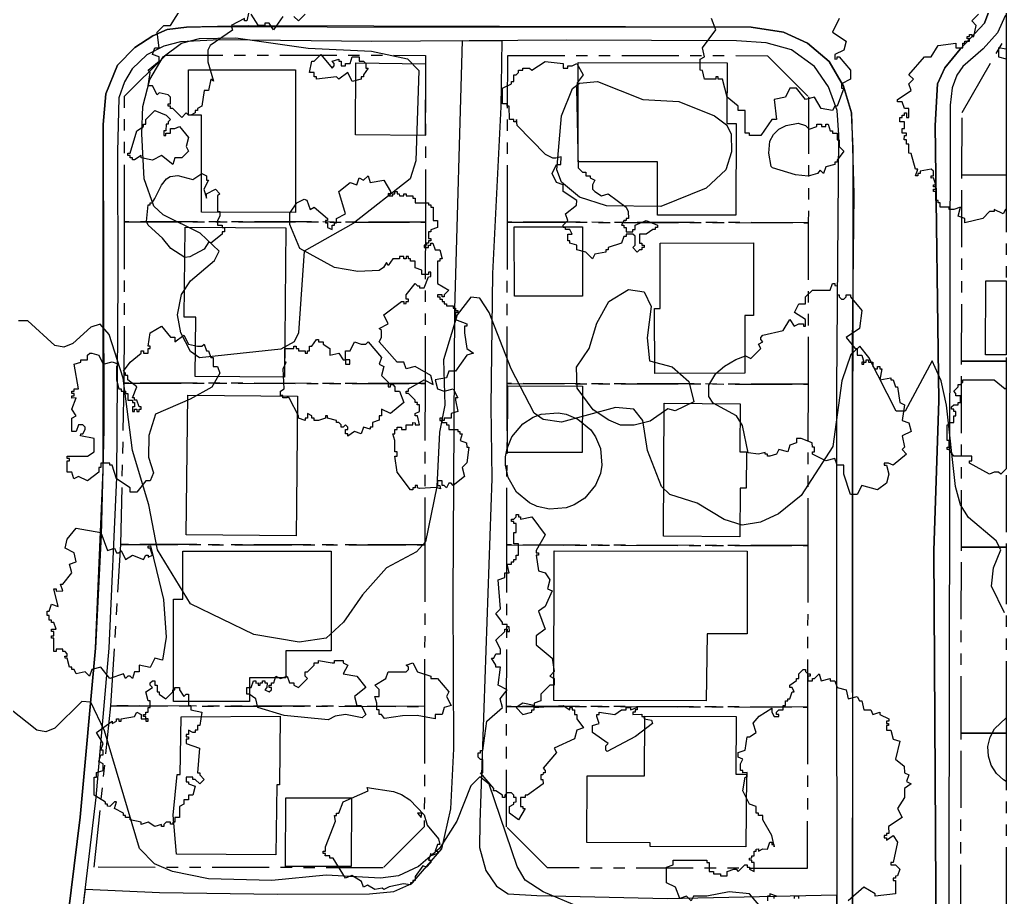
# Model space of a CAD drawing. Header units: metres. Extents: x -550 to 550, y -500 to 950.
# Drawn here: x 440.1 to 550, y 691.1 to 788.9 of the extents above; entities that cross this region are included whole.
import ezdxf

# ---------------------------------------------------------------- set-up
doc = ezdxf.new("R2010")
doc.units = ezdxf.units.M
doc.header["$LTSCALE"] = 2
doc.linetypes.add('PHANTOM', pattern=[6.35, 3.175, -0.635, 0.635, -0.635, 0.635, -0.635])
for name, color, linetype in [('SITE-BLDG-EXIST', 7, 'CONTINUOUS'), ('SITE-PROPERTY', 7, 'PHANTOM'), ('SITE-ROAD-CURB', 7, 'CONTINUOUS'), ('SITE-ROAD-GRAVEL', 32, 'CONTINUOUS'), ('SITE-ROAD-PAVED', 7, 'CONTINUOUS'), ('SITE-TREE-CANOPY', 94, 'CONTINUOUS'), ('TOPO-CONTOUR-MINOR', 9, 'CONTINUOUS')]:
    doc.layers.add(name, color=color, linetype=linetype)

msp = doc.modelspace()

# ---------------------------------------------------------------- linework, layer by layer
at = {"layer": 'SITE-BLDG-EXIST'}
for points in [[(477.56, 784.07), (485.32, 783.99), (485.25, 776), (477.49, 776.06)], [(518.9, 784.1), (518.88, 777.33), (519.9, 777.33), (519.88, 767.11), (511.15, 767.13), (511.15, 773.05), (502.31, 773.07), (502.33, 784.13)], [(460.36, 778.25), (458.91, 778.25), (458.92, 783.3), (470.82, 783.3), (470.81, 767.43), (460.35, 767.44)], [(459.65, 749.16), (459.71, 755.77), (458.44, 755.77), (458.54, 765.79), (469.75, 765.69), (469.6, 749.07)], [(502.78, 765.83), (502.79, 758.11), (495.21, 758.11), (495.2, 765.83)], [(521.84, 764.04), (521.85, 755.93), (520.88, 755.93), (520.89, 749.51), (510.84, 749.49), (510.82, 756.74), (511.45, 756.74), (511.43, 764.01)], [(547.7, 751.56), (547.73, 759.8), (550, 759.79), (550, 751.55)], [(494.44, 740.7), (494.47, 748.11), (502.79, 748.08), (502.76, 740.67)], [(470.93, 734.81), (470.9, 731.4), (458.66, 731.51), (458.82, 747.05), (471.05, 746.94)], [(511.81, 731.36), (511.91, 746.17), (520.37, 746.12), (520.33, 740.75), (521.05, 740.75), (521.02, 736.71), (520.36, 736.71), (520.33, 731.3)], [(499.6, 713.06), (499.63, 729.74), (521.15, 729.69), (521.13, 720.47), (516.69, 720.47), (516.58, 713.02)], [(474.79, 729.69), (474.78, 718.58), (469.75, 718.58), (469.75, 715.57), (465.69, 715.57), (465.69, 712.93), (457.22, 712.94), (457.23, 724.34), (458.28, 724.35), (458.28, 729.7)], [(468.74, 703.68), (468.65, 695.86), (457.57, 695.95), (457.19, 700.3), (457.65, 704.8), (457.96, 704.8), (458.08, 711.24), (469.13, 711.3), (469.04, 703.68)], [(510.34, 697.2), (503.27, 697.23), (503.31, 704.68), (509.7, 704.65), (509.73, 711.33), (519.91, 711.27), (519.87, 704.87), (521.05, 704.87), (521, 696.75), (510.34, 696.81)], [(469.72, 694.58), (469.74, 702.22), (477.05, 702.2), (477.03, 694.57)]]:
    msp.add_lwpolyline(points, close=True, dxfattribs=at)
at = {"layer": 'SITE-PROPERTY'}
for points in [[(545.06, 771.6), (545.07, 778.55), (550, 787.06), (550, 771.59)], [(451.78, 766.39), (451.79, 780.37), (456.38, 784.94), (485.32, 784.92), (485.29, 766.34)], [(494.43, 766.34), (494.46, 784.92), (523.41, 784.88), (527.97, 780.3), (527.95, 766.27)], [(545.03, 750.87), (545.06, 771.6), (550, 771.59), (550, 750.86)], [(485.26, 748.36), (451.75, 748.41), (451.78, 766.39), (485.29, 766.34)], [(527.92, 748.29), (494.4, 748.36), (494.43, 766.34), (527.95, 766.27)], [(545, 730.15), (545.03, 750.87), (550, 750.86), (550, 730.14)], [(485.23, 730.38), (451.37, 730.43), (451.75, 748.41), (485.26, 748.36)], [(527.89, 730.31), (494.37, 730.38), (494.4, 748.36), (527.92, 748.29)], [(485.2, 712.4), (450.25, 712.46), (451.37, 730.43), (485.23, 730.38)], [(527.86, 712.33), (494.34, 712.4), (494.37, 730.38), (527.89, 730.31)], [(544.97, 709.41), (545, 730.15), (550, 730.14), (550, 709.41)], [(485.17, 698.99), (480.6, 694.42), (448.4, 694.48), (450.25, 712.46), (485.2, 712.4)], [(527.83, 694.35), (498.88, 694.41), (494.32, 698.99), (494.34, 712.4), (527.86, 712.33)], [(544.94, 688.39), (544.97, 709.41), (550, 709.41), (550, 688.38)]]:
    msp.add_lwpolyline(points, close=True, dxfattribs=at)
at = {"layer": 'SITE-ROAD-CURB'}
for points in [[(541.83, 607.98), (542.06, 643.33), (541.6, 643.9), (541.6, 644.49), (541.99, 645.13), (542.19, 685.7), (541.92, 729.75), (542.49, 746.43), (542.09, 777.11), (542.35, 781.74), (543.15, 783.52), (544.88, 785.62), (547.56, 788.49), (548.51, 791)], [(549.93, 789.41), (549.04, 787.44), (547.41, 785.63), (545.17, 783.69), (544.5, 782.73), (543.96, 781.31), (543.74, 779.38), (543.34, 544.3)], [(445.5, 689.23), (446.83, 700.06), (448.54, 718.9), (449.41, 738.75), (449.41, 777.2), (449.71, 780.64), (451, 783.82), (452.92, 785.79), (454.92, 787.09), (456.54, 787.8), (458.69, 788.07), (461.79, 788.14), (474.36, 788.11), (521.58, 788.05), (525.17, 787.49), (527.84, 786.27), (530.26, 784.22), (531.88, 781.48), (532.75, 778.53), (533.01, 769.51), (532.85, 752.62), (532.87, 675.2)], [(531.16, 661.35), (531.11, 747.87), (531.33, 776.07), (531.17, 778.78), (530.21, 781.42), (528.64, 783.68), (526.06, 785.55), (523.26, 786.32), (519.96, 786.53), (501.03, 786.61), (479.33, 786.48), (462.38, 786.64), (458, 786.42), (456.15, 785.94), (454.25, 784.97), (452.64, 783.43), (451.77, 781.97), (451.16, 780.2), (450.99, 774.17), (451.05, 760.05), (450.89, 737.91), (450.04, 718.87), (448.6, 702.27), (446.73, 686.61)]]:
    msp.add_lwpolyline(points, dxfattribs=at)
at = {"layer": 'SITE-ROAD-GRAVEL'}
msp.add_lwpolyline([(446.59, 685.58), (447.42, 692.05), (455.67, 691.69), (468.81, 691.49), (479.05, 691.54), (481.77, 691.8), (483.8, 692.66), (487.14, 696.53), (488.14, 701), (488.45, 707.67), (488.38, 724.61), (488.59, 756.66), (489.42, 786.56), (493.8, 786.55), (493.71, 779.18), (492.77, 760.61), (492.57, 745.8), (492.68, 737.78), (491.37, 699.46), (491.33, 696.7), (492.01, 694.11), (493.2, 692.37), (494.5, 691.53), (497.72, 691.33), (512.22, 691), (531.07, 691.41), (531.14, 686.29)], dxfattribs=at)
at = {"layer": 'SITE-ROAD-PAVED'}
for points in [[(548.51, 791), (547.56, 788.49), (544.88, 785.62), (543.15, 783.52), (542.35, 781.74), (542.09, 777.11), (542.49, 746.43), (541.92, 729.75), (542.19, 685.7), (541.99, 645.13), (541.6, 644.49), (541.6, 643.9), (542.06, 643.33), (541.83, 607.98)], [(532.87, 675.2), (532.94, 774.56), (532.75, 778.53), (531.88, 781.48), (530.26, 784.22), (527.84, 786.27), (525.17, 787.49), (521.58, 788.05), (465.54, 788.19), (458.69, 788.07), (456.54, 787.8), (454.92, 787.09), (452.92, 785.79), (451, 783.82), (449.71, 780.64), (449.41, 777.2), (449.47, 743.25), (449.17, 731.49), (448.54, 718.9), (446.83, 700.06), (445.5, 689.23)]]:
    msp.add_lwpolyline(points, dxfattribs=at)
at = {"layer": 'SITE-TREE-CANOPY'}
for points in [[(550, 797.11), (550, 785.59), (549.15, 785.76), (549.15, 784.76), (550, 784.52), (550, 767.76), (549.9, 767.76), (549.64, 767.26), (548.65, 767.76), (548.65, 767.51), (548.15, 767.51), (547.4, 766.76), (545.4, 766.26), (545.4, 766.76), (544.65, 767.01), (544.9, 768.01), (544.15, 767.76), (543.65, 767.76), (543.65, 768.02), (542.65, 768.01), (542.65, 768.51), (542.4, 768.51), (542.4, 768.76), (542.15, 768.76), (542.15, 769.76), (541.9, 769.76), (541.9, 770.01), (542.15, 770.01), (542.15, 770.26), (541.9, 770.26), (541.9, 770.51), (542.15, 770.51), (541.9, 771.27), (541.64, 771.25), (541.65, 771.51), (541.9, 771.51), (541.9, 772.01), (541.65, 772.26), (540.4, 772.01), (540.4, 771.76), (540.15, 771.76), (540.15, 771.51), (539.9, 771.51), (540.15, 772.26), (539.9, 772.26), (539.39, 774), (539.15, 774.01), (539.15, 775.01), (538.9, 775.01), (538.9, 775.51), (538.64, 775.51), (538.65, 776.01), (538.9, 776.01), (538.9, 776.26), (538.4, 776.26), (538.4, 776.76), (538.65, 776.76), (538.65, 777.51), (538.15, 777.51), (538.15, 778.01), (538.4, 778.01), (538.4, 778.26), (538.65, 778.26), (538.65, 778.51), (538.9, 778.51), (538.9, 778.01), (539.15, 778.01), (539.15, 779.01), (538.65, 779.01), (538.4, 779.76), (537.9, 779.76), (537.9, 780.01), (539.4, 781.01), (539.15, 781.76), (539.65, 782.26), (539.15, 782.76), (540.9, 784.76), (541.65, 784.76), (542.4, 786.01), (544.39, 786.26), (544.4, 785.76), (545.15, 785.76), (545.15, 786.26), (545.4, 786.26), (545.4, 786.51), (545.9, 786.51), (545.9, 786.76), (545.64, 786.76), (545.65, 787.01), (545.9, 787.01), (545.9, 787.26), (546.15, 787.26), (546.15, 787.01), (546.4, 787.01), (546.65, 788.26), (546.15, 788.76), (546.9, 789.51)], [(465.64, 789.76), (465.4, 788.76), (465.14, 788.76), (465.15, 789.01), (463.65, 788.26), (463.82, 787.73), (461.31, 786), (461.06, 785.51), (461.07, 784.21), (461.7, 782.05), (461.39, 782.26), (461.15, 781.01), (460.65, 781.01), (460.4, 779.26), (459.89, 779.01), (459.89, 778.76), (459.65, 778.76), (459.65, 778.51), (459.15, 778.26), (458.9, 778.26), (458.64, 778.51), (458.15, 778.01), (457.15, 779.01), (456.9, 779.01), (456.9, 779.26), (456.65, 779.26), (456.64, 779.51), (456.9, 779.51), (456.9, 780.26), (456.65, 780.51), (455.65, 780.76), (455.4, 780.51), (454.9, 781.51), (454.4, 781.51), (454.65, 783.01), (454.4, 783.26), (455.65, 784.26), (455.65, 784.76), (454.9, 785.01), (455.15, 785.77), (455.65, 785.76), (455.4, 787.51), (456.15, 788.26), (456.9, 788.26), (458.15, 790.26)], [(469.4, 789.26), (468.39, 787.76), (467.9, 788.51), (467.4, 788.51), (467.4, 788.26), (466.65, 788.27), (465.9, 789.51)], [(471.9, 789.5), (471.15, 788.76), (470.65, 789.26)], [(531.4, 789.01), (530.65, 787.51), (532.15, 786.51), (531.9, 785.5), (530.9, 785.01), (530.9, 784.5), (531.15, 784.52), (531.15, 784.76), (531.4, 784.76), (532.65, 783.26), (532.65, 782.26), (531.64, 781.76), (531.64, 781.26), (531.9, 781.26), (531.15, 779.27), (530.9, 779.27), (530.65, 778.77), (529.39, 779.01), (528.64, 780.26), (527.65, 780.01), (526.64, 781.26), (525.9, 781.26), (525.4, 780.26), (524.15, 780.01), (524.4, 777.76), (523.9, 777.76), (522.65, 776.01), (521.4, 776.01), (521.4, 776.26), (520.9, 776.26), (520.9, 778.76), (520.15, 778.76), (520.15, 779.26), (518.9, 780.26), (518.4, 782.26), (517.9, 782.26), (517.9, 782.51), (517.64, 782.51), (517.64, 782.26), (516.39, 782.26), (516.15, 783.25), (515.9, 783.26), (515.9, 784.51), (516.4, 784.76), (516.15, 785.76), (517.65, 787.76), (517.15, 789.02)], [(522.9, 689.76), (521.4, 691.51), (519.15, 691.76), (516.65, 691.26), (515.15, 691.26), (514.9, 690.76), (514.39, 691.26), (513.65, 691.01), (513.15, 692.26), (512.15, 692.76), (512.14, 694.51), (512.9, 694.76), (512.9, 695.26), (516.65, 695.27), (516.65, 695.01), (516.9, 695.01), (516.9, 694.01), (517.4, 694.01), (517.4, 693.76), (518.15, 693.76), (518.15, 693.51), (518.9, 693.51), (518.9, 694.01), (519.65, 694.26), (519.9, 694.26), (520.15, 694.02), (520.89, 694.76), (521.15, 694.76), (521.15, 694.51), (521.4, 694.51), (521.4, 694.26), (521.9, 694.01), (521.9, 695.01), (521.65, 695.01), (521.65, 695.26), (521.4, 695.26), (521.4, 695.5), (521.65, 695.52), (521.65, 695.76), (521.9, 695.76), (521.9, 696.26), (522.15, 696.26), (522.15, 696.5), (522.4, 696.52), (522.4, 696.26), (522.9, 696.52), (523.4, 696.51), (523.65, 697.26), (523.9, 697.26), (523.9, 697.01), (524.1, 697.01), (523.9, 698.02), (522.89, 699.76), (522.9, 700.26), (522.4, 700.26), (522.4, 700.51), (522.15, 700.51), (522.15, 701.25), (521.4, 701.51), (520.64, 703.01), (520.9, 704.52), (521.14, 704.52), (521.15, 705.02), (520.65, 705.01), (520.65, 705.26), (520.39, 705.26), (520.4, 706.01), (520.65, 706.51), (520.15, 706.76), (520.15, 707.26), (520.9, 707.51), (521.15, 709.01), (521.4, 709.01), (522.15, 709.51), (521.81, 710.54), (522.49, 711.33), (523.9, 712.22), (523.9, 711.76), (524.14, 711.26), (524.65, 711.26), (524.65, 711.51), (524.4, 711.51), (524.4, 711.76), (524.65, 712.01), (525.15, 712.01), (525.15, 712.51), (525.4, 712.51), (525.4, 713.01), (525.65, 713.01), (525.65, 713.26), (525.9, 713.26), (526.15, 714.01), (526.39, 714.01), (526.15, 714.51), (525.9, 714.51), (525.9, 714.77), (526.65, 715.27), (526.65, 715.51), (526.89, 715.51), (526.9, 716.01), (527.39, 716.51), (527.65, 716.51), (527.65, 716.27), (527.9, 716.01), (528.15, 716.01), (528.15, 715.76), (527.9, 715.76), (527.9, 715.26), (528.4, 715.26), (528.4, 715.51), (528.65, 715.51), (529.15, 716.01), (529.39, 715.26), (530.4, 715.51), (530.4, 715.26), (530.9, 715.26), (531.15, 714.51), (532.15, 714.26), (532.4, 713.26), (533.39, 713.51), (533.65, 713.01), (533.9, 713.01), (534.15, 712.01), (534.9, 712.01), (535.15, 711.51), (535.9, 711.76), (535.9, 711.51), (536.9, 711.01), (536.9, 710.76), (536.65, 710.76), (536.65, 710.51), (536.89, 710.51), (536.89, 710.26), (536.65, 710.26), (536.65, 709.76), (537.15, 709.76), (537.4, 708.76), (538.15, 708.51), (537.65, 706.51), (538.64, 705.76), (538.65, 705.01), (539.15, 704.76), (538.9, 704.02), (539.4, 703.76), (538.65, 703.26), (538.65, 702.26), (537.89, 701.01), (538.4, 700.01), (536.89, 699.01), (536.9, 698.26), (536.65, 698.26), (536.65, 698.01), (536.4, 698.01), (536.39, 697.76), (536.65, 697.76), (536.65, 697.51), (537.4, 698.01), (537.9, 697.26), (537.4, 695.01), (537.15, 695.01), (537.15, 694.76), (537.65, 694.76), (538.15, 694.26), (537.9, 693.52), (537.65, 693.5), (537.65, 693.26), (537.4, 693.26), (537.4, 693.02), (537.65, 693.02), (537.65, 691.51), (535.4, 691.26), (535.4, 691.51), (534.15, 692.26), (532.4, 690.76)], [(524.15, 691.01), (524.15, 691.26), (524.4, 691.26), (523.65, 691.51), (523.65, 691.26), (523.4, 691.26), (523.4, 690.76)], [(526.9, 691.02), (526.9, 691.26), (526.39, 691.26), (526.39, 691.02)]]:
    msp.add_lwpolyline(points, dxfattribs=at)
for points in [[(473.15, 782.51), (472.9, 782.51), (472.9, 783.01), (472.4, 783.01), (472.65, 784.26), (472.9, 784.26), (473.65, 785.01), (474.9, 783.51), (475.14, 783.76), (475.14, 784.01), (474.9, 784.26), (475.65, 784.51), (475.65, 784.26), (475.9, 784.26), (475.9, 783.76), (476.39, 783.76), (476.39, 784.02), (476.9, 784.01), (477.15, 784.76), (477.9, 784.76), (477.9, 784.26), (478.4, 784.26), (478.65, 784.01), (478.65, 783.51), (478.9, 783.51), (478.39, 782.76), (478.4, 782.51), (478.15, 782.51), (478.15, 782.26), (477.15, 782.01), (476.65, 783.01), (475.65, 782.26), (475.4, 782.51), (473.15, 782.26)], [(499.83, 773.45), (499.5, 773.45), (498.67, 773.87), (495.53, 777.1), (495.45, 777.76), (495.4, 777.51), (495.15, 777.51), (495.15, 777.76), (494.65, 777.76), (494.64, 779.27), (494.4, 779.27), (494.4, 779.51), (493.9, 779.51), (493.9, 781.26), (494.9, 781.76), (494.9, 782.01), (495.15, 782.01), (495.15, 782.76), (495.4, 782.76), (495.65, 783.01), (495.65, 783.26), (496.15, 783.26), (496.15, 783.51), (496.9, 783.51), (497.15, 783.26), (498.65, 784.25), (500.65, 784.01), (500.65, 783.51), (501.15, 783.51), (501.15, 783.76), (501.65, 783.76), (502.15, 784.01), (502.86, 782.76), (502.2, 781.84), (502.12, 781.28), (502.3, 772.4), (502.8, 771.9), (503.15, 771.9), (503.15, 771.51), (503.64, 771.51), (503.65, 771.26), (504.15, 771.01), (503.9, 770.51), (503.9, 770.01), (504.15, 769.77), (504.9, 769.26), (505.65, 769.51), (507.65, 768.01), (507.89, 767.51), (507.9, 766.76), (507.65, 766.76), (507.65, 766.51), (507.39, 766.51), (507.15, 766.01), (507.4, 766.01), (507.4, 765.76), (507.65, 765.76), (507.65, 765.26), (508.4, 765.25), (508.4, 765.51), (508.65, 765.51), (508.65, 766.01), (509.89, 766.51), (511.15, 766.01), (511.15, 765.76), (510.9, 765.76), (510.9, 765.51), (510.64, 765.51), (509.9, 765.01), (509.15, 765.01), (509.15, 764.01), (509.4, 764.01), (509.4, 763.76), (509.65, 763.76), (509.65, 763.51), (509.4, 763.51), (509.4, 763.26), (509.15, 763.26), (508.9, 763.01), (508.4, 763.51), (508.65, 763.76), (508.65, 764.77), (508.4, 765.01), (507.65, 765.01), (507.65, 764.76), (507.4, 764.76), (507.15, 764.01), (505.65, 763.51), (505.65, 763.26), (505.4, 763.26), (505.4, 763.01), (504.15, 762.76), (503.9, 762.26), (503.15, 763.01), (502.15, 763.26), (502.15, 763.76), (501.4, 764.01), (501.4, 764.26), (501.15, 764.26), (501.15, 765.01), (501.65, 765.01), (501.4, 765.51), (500.9, 765.51), (500.9, 765.76), (500.65, 765.76), (500.65, 766.01), (501.15, 766.51), (500.9, 767.26), (502.14, 768.25), (502.15, 768.76), (500.65, 769.76), (500.64, 770.51), (499.9, 770.76), (499.4, 771.76), (499.9, 772.76), (500.39, 772.76), (500.4, 773.6)], [(456.15, 776.01), (456.39, 776.01), (456.39, 776.26), (456.9, 776.26), (456.9, 776.76), (457.4, 776.76), (457.9, 777.01), (458.9, 775.76), (458.65, 774.76), (458.9, 774.26), (458.15, 773.51), (457.4, 773.52), (457.15, 772.76), (455.9, 773.76), (454.9, 773.26), (453.65, 773.51), (453.65, 773.76), (452.9, 773.27), (452.65, 773.27), (452.65, 773.51), (452.4, 773.51), (452.4, 773.76), (452.15, 773.76), (452.15, 774.01), (452.4, 774.01), (453.15, 776.51), (453.9, 777.01), (453.9, 777.26), (454.15, 777.26), (454.15, 777.76), (455.15, 778.76), (456.4, 778.26), (456.9, 777.77), (456.65, 777.51), (456.65, 777.27), (456.4, 777.27), (456.39, 776.51), (456.15, 776.51)], [(528.9, 777.01), (528.9, 777.25), (529.4, 777.27), (529.4, 777.01), (529.9, 777.01), (529.9, 777.26), (530.15, 777.26), (530.4, 776.51), (530.65, 776.51), (530.65, 776.26), (531.15, 776.26), (531.15, 775.51), (531.4, 775.51), (531.4, 774.76), (531.9, 774.26), (531.15, 773.26), (531.15, 773.01), (530.9, 773.01), (530.9, 772.76), (529.9, 772.51), (529.65, 771.76), (529.28, 772.13), (528.99, 771.75), (527.92, 771.45), (526.52, 771.62), (523.96, 772.38), (523.8, 772.54), (523.55, 774.04), (523.65, 775.36), (524.06, 776.09), (524.66, 776.69), (525.5, 777.11), (526.83, 777.36), (527.65, 777.11), (528.06, 776.68)], [(460.9, 769.01), (460.9, 769.51), (461.9, 770.01), (462.4, 769.5), (462.15, 769.26), (462.15, 767.51), (462.39, 767.51), (462.4, 767.01), (462.15, 766.51), (462.15, 766.01), (462.65, 766.01), (462.65, 765.76), (462.9, 765.76), (462.9, 765.25), (462.64, 765.26), (462.65, 765.01), (461.4, 764.01), (461.16, 764.13), (460.65, 763.32), (459.07, 762.49), (458.48, 762.4), (456.92, 763.4), (455.99, 764.55), (454.42, 766.02), (454.23, 766.42), (454.4, 768.26), (454.65, 768.26), (454.65, 768.51), (454.84, 768.51), (455.16, 768.98), (455.91, 770.45), (456.44, 771.16), (456.88, 771.42), (457.72, 771.52), (459.39, 771.09), (460.4, 771.77), (460.9, 771.51), (460.9, 771.01), (461.15, 771.01), (460.61, 770.01)], [(487.14, 744.01), (487.65, 744.01), (487.65, 743.76), (487.9, 743.76), (487.9, 743.26), (488.9, 743.26), (488.9, 743.01), (489.14, 743.01), (489.14, 742.76), (489.4, 742.76), (489.15, 742.01), (489.89, 741.76), (489.9, 741.26), (490.15, 741.26), (489.9, 739.52), (489.4, 739.02), (489.64, 738.01), (488.4, 737.01), (488.15, 737.26), (487.9, 737.26), (487.65, 736.76), (487.4, 737.02), (487.15, 737.02), (487.15, 737.51), (486.65, 737.51), (486.64, 737.01), (486.9, 737), (486.99, 736.62), (486.5, 736.77), (484.65, 736.66), (484.4, 736.76), (484.4, 737.01), (484.15, 737.01), (484.14, 736.76), (483.9, 736.76), (483.9, 736.51), (483.65, 736.51), (482.15, 738.51), (481.9, 740.26), (482.15, 740.26), (482.15, 740.76), (481.9, 740.76), (481.9, 742.01), (481.65, 742.76), (481.9, 742.76), (481.9, 743.26), (482.14, 743.26), (482.14, 743.51), (482.65, 743.51), (482.65, 743.26), (483.15, 743.26), (483.15, 743.76), (483.9, 743.76), (483.9, 744.01), (484.15, 744), (484.15, 743.76), (484.64, 743.76), (484.4, 744.76), (484.15, 744.76), (484.15, 745.01), (484.65, 745.26), (484.65, 746.01), (484.39, 746.01), (484.4, 746.26), (484.15, 746.26), (484.15, 746.51), (483.4, 747.27), (483.15, 747.27), (483.15, 747.51), (483.4, 747.51), (483.4, 747.77), (485.15, 748.76), (486.15, 748.26), (485.89, 749.26), (484.15, 750.26), (483.15, 750.01), (482.9, 750.76), (482.15, 750.76), (480.15, 753.01), (480.39, 753.51), (480.4, 754.27), (480.15, 754.51), (481.15, 755.01), (480.65, 756.01), (482.65, 757.51), (482.9, 757.51), (482.9, 757.25), (483.14, 757.27), (483.15, 757.51), (483.4, 757.51), (483.4, 757.75), (483.15, 757.76), (483.15, 758.26), (484.14, 759.51), (484.4, 759.26), (484.65, 759.25), (484.65, 759.01), (485.15, 759.01), (485.65, 760.25), (485.9, 760.27), (485.89, 760.76), (485.65, 760.76), (485.65, 760.51), (484.9, 760.51), (484.9, 761.01), (484.15, 761.26), (484.15, 762.01), (483.65, 762.01), (483.65, 762.26), (483.4, 762.26), (483.4, 762.52), (483.15, 762.5), (483.15, 762.26), (482.9, 762.26), (482.9, 762.51), (482.4, 762.51), (482.4, 762.26), (481.65, 762.26), (481.15, 761.51), (480.95, 761.83), (480.64, 761.28), (480.13, 760.95), (477.78, 760.83), (475.17, 761.3), (471.29, 763.39), (470.19, 766.09), (470.21, 767.35), (470.96, 768.5), (471.79, 768.9), (472.09, 768.79), (472.45, 767.76), (472.9, 768.01), (474.4, 766.76), (474.4, 766.51), (474.15, 766.51), (474.15, 766.26), (474.4, 766.26), (474.4, 765.76), (474.9, 765.51), (474.9, 766.01), (475.15, 766.01), (475.15, 766.26), (475.4, 766.26), (475.4, 766.76), (476.4, 767.26), (475.65, 769.76), (476.9, 770.76), (477.65, 770.51), (477.9, 771.27), (478.4, 771.01), (478.9, 771.51), (479.14, 770.76), (480.65, 771.01), (481.4, 769.76), (481.4, 769.51), (481.14, 769.52), (481.14, 769.26), (481.65, 769.26), (481.65, 769.51), (481.9, 769.51), (481.9, 769.76), (482.15, 769.76), (482.15, 769.51), (482.39, 769.51), (482.4, 769.26), (482.9, 769.26), (482.9, 769.51), (483.15, 769.51), (483.15, 769.26), (483.9, 769.26), (483.9, 769.01), (484.15, 769.01), (484.15, 768.51), (485.65, 768.51), (485.65, 768.26), (485.9, 768.26), (485.9, 768.01), (486.15, 768.01), (486.15, 766.51), (486.65, 766.51), (486.64, 765.76), (485.9, 765.5), (485.9, 765.26), (485.65, 765.26), (485.65, 764.52), (485.9, 764.51), (485.9, 764.26), (485.65, 764.26), (485.65, 764.01), (485.4, 764.01), (485.4, 763.76), (485.15, 763.76), (485.15, 763.51), (485.65, 763.51), (485.65, 763.76), (485.9, 763.76), (485.9, 764.01), (486.14, 764.01), (486.4, 763.26), (486.89, 763.26), (487.15, 762.26), (486.9, 762.26), (486.9, 762.01), (486.65, 762.01), (486.64, 759.51), (487.9, 758.76), (487.4, 758.26), (487.4, 758.01), (487.15, 758.01), (487.15, 758.26), (486.65, 758.26), (486.65, 758.01), (486.9, 758.01), (486.89, 757.76), (487.15, 757.76), (487.15, 757.51), (487.4, 757.51), (487.4, 757.26), (487.65, 757.26), (487.65, 757.02), (488.4, 757.01), (488.4, 756.76), (488.65, 756.76), (488.65, 756.51), (488.89, 756.51), (488.89, 756.26), (488.65, 756.26), (488.65, 755.51), (489.9, 755.01), (489.9, 754.77), (489.65, 754.75), (489.65, 754.01), (489.9, 752.26), (490.65, 751.76), (489.9, 751.51), (488.65, 749.76), (487.9, 749.76), (487.65, 749.01), (486.4, 748.76), (486.65, 747.76), (487.39, 747.5), (488.4, 747.76), (488.9, 746.76), (488.65, 746.76), (488.65, 746.51), (488.89, 745.26), (488.15, 745.01), (488.15, 744.51), (487.4, 744.51), (487.4, 744.26), (487.15, 744.26)], [(534.39, 750.76), (534.4, 751.01), (534.65, 751.01), (534.65, 750.76), (535.15, 750.76), (535.15, 750.26), (535.4, 750), (535.65, 750.02), (535.65, 750.26), (535.9, 750.26), (535.9, 750.02), (536.15, 750.02), (535.9, 748.76), (537.15, 749.01), (537.14, 748.76), (537.4, 748.76), (537.65, 748.01), (537.9, 748.01), (538.15, 746.26), (538.65, 746.01), (538.4, 744.26), (539.15, 744), (539.4, 743.01), (538.4, 742.52), (538.65, 741.26), (538.4, 741.01), (538.9, 740.51), (537.4, 739.26), (536.89, 739.51), (536.4, 739.51), (536.4, 739.26), (536.65, 739.26), (536.9, 738.26), (536.65, 737.26), (535.65, 736.51), (533.9, 737.01), (533.4, 736.01), (532.65, 736.01), (531.9, 738.26), (531.9, 739.26), (531.15, 739.26), (530.9, 740.01), (529.89, 739.76), (528.4, 740.51), (528.4, 740.76), (528.65, 740.76), (528.65, 741.26), (528.4, 741.26), (528.39, 741.76), (527.15, 742.26), (526.65, 742.26), (526.65, 741.76), (525.89, 741.51), (525.65, 740.76), (524.65, 741.01), (524.4, 740.51), (523.65, 740.26), (523.4, 740.26), (523.4, 740.51), (523.15, 740.51), (523.15, 740.7), (522.41, 740.49), (521.25, 740.66), (520.6, 743.69), (519.94, 744.77), (517.36, 746.18), (516.87, 746.92), (516.88, 748.17), (517.63, 749.48), (518.62, 750.3), (519.87, 751.05), (520.95, 751.46), (521.53, 751.15), (522.65, 752.26), (522.4, 752.76), (522.9, 753.01), (522.65, 753.26), (522.65, 753.51), (522.9, 753.76), (525.14, 754.26), (525.9, 755.51), (526.39, 754.77), (526.9, 755.01), (527.4, 755.01), (527.4, 754.76), (527.64, 754.76), (527.65, 755.51), (526.4, 756.26), (526.9, 757.26), (527.65, 757.26), (527.65, 758.01), (528.4, 758.76), (530.4, 758.77), (530.65, 759.51), (530.89, 759.51), (530.89, 759.27), (531.15, 759.26), (531.15, 758.26), (531.4, 758.26), (531.4, 758.01), (531.65, 757.76), (531.9, 757.76), (532.15, 758.01), (532.15, 758.26), (532.65, 758.26), (532.65, 758.01), (533.9, 756.51), (533.65, 754.51), (532.15, 753.51), (533.15, 752.27), (533.4, 752.27), (533.4, 751.51), (533.9, 751.51), (534.15, 750.76)], [(508.55, 743.71), (507.02, 743.73), (505.71, 744.29), (503.98, 745.44), (502.2, 747.84), (502.11, 750.2), (503.55, 752.27), (504.39, 755.09), (505.71, 757.51), (507.9, 758.85), (509.68, 758.59), (510.44, 756.94), (510.01, 753.47), (510.26, 750.89), (512.8, 750.24), (514.65, 748.58), (515.19, 746.34), (513.12, 745.33), (512.31, 745.55), (510.32, 744.17)], [(454.65, 737.51), (454.15, 737.51), (453.15, 736.26), (452.4, 736.26), (452.4, 736.76), (450.9, 737.76), (450.39, 739.26), (450.15, 739.26), (450.15, 739.51), (449.15, 739.51), (449.14, 739.01), (448.9, 739.01), (448.9, 738.51), (447.65, 737.51), (446.65, 738.01), (446.14, 737.76), (445.9, 738.51), (445.39, 738.51), (445.4, 739.76), (445.65, 739.76), (445.65, 740.01), (445.4, 740.01), (445.4, 740.26), (447.65, 740.26), (448.4, 740.76), (448.4, 742.26), (446.89, 742.52), (446.9, 742.76), (447.15, 742.76), (447.39, 743.26), (447.39, 743.5), (447.15, 743.76), (446.65, 743.76), (446.4, 743.01), (445.9, 743.01), (445.9, 744.51), (446.4, 744.76), (445.89, 745.51), (446.39, 746.77), (445.9, 746.75), (445.9, 747.01), (446.15, 747.01), (446.15, 747.26), (445.9, 747.26), (445.9, 747.51), (446.15, 747.51), (446.15, 747.76), (446.65, 747.76), (446.15, 750.51), (446.9, 750.76), (446.9, 751.01), (447.65, 751.01), (447.65, 751.51), (447.9, 751.76), (448.15, 751.76), (448.9, 751.51), (449.4, 750.51), (450.39, 750.77), (451.15, 750.51), (450.9, 750.26), (450.9, 748.76), (451.15, 747.76), (451.4, 747.76), (451.39, 747.52), (451.9, 747.52), (451.9, 747.26), (452.15, 747.26), (452.15, 746.51), (452.65, 746.51), (452.65, 746.26), (452.9, 746.26), (452.9, 745.76), (452.65, 745.76), (452.65, 745.26), (452.89, 745.26), (452.9, 745.51), (453.15, 745.51), (453.15, 745.26), (453.4, 745.26), (453.4, 745.51), (453.65, 745.51), (453.65, 745.76), (453.4, 745.76), (453.15, 746.51), (452.9, 746.51), (452.9, 746.76), (452.65, 746.76), (453.15, 748.01), (452.15, 748.76), (452.15, 749.26), (451.9, 749.26), (451.9, 749.51), (451.65, 749.76), (452.4, 750.76), (453.65, 751.76), (453.65, 752.01), (453.9, 752.01), (453.9, 751.76), (454.4, 751.76), (454.4, 752.26), (454.64, 752.26), (454.65, 752.51), (454.4, 752.51), (454.65, 754.01), (455.9, 754.76), (456.9, 753.52), (457.4, 753.52), (457.4, 753.01), (458.4, 753.76), (458.9, 752.76), (459.9, 752.51), (460.4, 752.51), (460.65, 752.75), (460.9, 752.01), (461.15, 752.01), (461.4, 751.26), (461.65, 751.26), (461.65, 750.26), (462.15, 750.26), (462.4, 749.52), (461.51, 747.95), (459.1, 746.61), (455.23, 744.96), (454.47, 742.56), (454.46, 740.15), (454.99, 738.41)], [(476.4, 752.01), (476.9, 752.01), (477.4, 753.01), (478.15, 752.76), (478.65, 752.75), (478.9, 753.01), (480.4, 751.26), (480.15, 750.51), (480.65, 750.26), (480.4, 749.26), (481.15, 748.51), (481.15, 748.01), (481.4, 748.01), (481.4, 748.26), (481.65, 748.26), (481.9, 748.01), (481.9, 747.51), (482.4, 747.51), (482.9, 746.26), (481.4, 745.01), (480.4, 745.51), (480.4, 744.75), (480.15, 744.76), (480.14, 744.27), (479.4, 744.01), (479.4, 743.51), (479.15, 743.51), (479.15, 743.27), (478.4, 743.51), (478.15, 742.76), (477.4, 743.01), (476.65, 742.51), (476.65, 742.76), (476.4, 742.76), (476.4, 743.26), (476.65, 743.26), (476.65, 743.51), (476.39, 743.76), (476.15, 743.51), (475.9, 743.51), (475.9, 743.76), (475.65, 744.02), (475.4, 744.02), (475.4, 744.26), (474.4, 744.51), (474.39, 744.76), (474.15, 744.76), (474.15, 744.51), (473.4, 744.26), (472.9, 744.26), (472.9, 744.51), (472.65, 744.51), (472.65, 744.76), (472.15, 745.01), (472.15, 744.51), (471.89, 744.51), (471.9, 744.26), (471.15, 744.51), (471.15, 744.76), (470.15, 746.69), (469.9, 746.91), (469.9, 746.76), (469.4, 746.76), (469.4, 747.02), (469.15, 747.02), (469.15, 747.51), (469.57, 747.76), (469.44, 750), (469.78, 750.76), (469.65, 750.76), (469.65, 752.27), (470.65, 752.26), (470.65, 752.51), (470.9, 752.51), (470.9, 752.26), (471.15, 752.26), (471.15, 752.01), (471.9, 752.01), (471.9, 751.76), (472.15, 751.76), (472.15, 752.01), (472.4, 752.01), (472.4, 752.51), (472.65, 752.51), (473.15, 753.26), (473.4, 753.26), (473.4, 753.01), (473.9, 753.01), (473.9, 752.76), (474.65, 752.26), (474.65, 751.51), (475.65, 751.76), (476.15, 751.01), (476.4, 751.01)], [(476.4, 750.51), (476.89, 750.51), (476.89, 751.01), (476.4, 751.01)], [(533.9, 750.76), (533.9, 750.51), (534.15, 750.51), (534.15, 750.76)], [(549.4, 738.26), (549.15, 738.51), (548.65, 738.51), (548.15, 738.27), (545.9, 739.51), (545.9, 739.76), (546.15, 739.76), (546.15, 740.26), (544.15, 740.26), (543.64, 741.01), (543.4, 741.01), (543.4, 741.26), (543.64, 741.26), (543.65, 742.01), (543.4, 742.01), (543.4, 743.75), (543.65, 743.77), (543.65, 744.01), (544.15, 744.01), (544.15, 744.76), (544.4, 744.75), (544.4, 745.26), (544.15, 745.26), (544.15, 745.51), (543.9, 745.51), (543.9, 745.76), (544.15, 746.01), (544.65, 746.01), (544.65, 746.26), (544.9, 746.26), (544.89, 747.01), (544.4, 747.01), (544.4, 747.26), (544.15, 747.51), (544.65, 748.01), (544.65, 748.26), (544.9, 748.26), (545.15, 748.51), (545.15, 748.76), (548.65, 748.77), (549.89, 747.76), (550, 747.87), (550, 738.86)], [(504.96, 739.26), (504.8, 738.34), (504.26, 737.04), (503.06, 735.61), (501.87, 734.85), (500.99, 734.53), (499.13, 734.36), (497.75, 734.67), (496.9, 735.07), (495.46, 736.27), (494.53, 737.9), (494.22, 739.27), (494.23, 740.2), (494.39, 741.13), (494.93, 742.43), (496.13, 743.87), (497.31, 744.62), (498.2, 744.94), (500.07, 745.11), (500.99, 744.94), (502.29, 744.41), (503.72, 743.2), (504.26, 742.43), (504.8, 741.13)], [(487.15, 744.51), (486.9, 744.51), (486.9, 744.26), (487.15, 744.26)], [(495.65, 733.76), (495.65, 733.51), (495.9, 733.51), (495.89, 733.26), (497.14, 733.51), (498.65, 731.51), (497.65, 729.76), (497.65, 729.51), (497.9, 729.51), (497.9, 729.26), (497.65, 729.26), (497.9, 727.51), (498.65, 727.26), (499.14, 726.51), (498.9, 725.51), (499.4, 725.27), (498.65, 723.51), (497.9, 723.01), (498.65, 721.01), (497.65, 720.26), (497.65, 719.26), (499.4, 717.76), (499.64, 716.27), (499.15, 715.77), (499.65, 715.51), (499.65, 714.76), (499.14, 714.76), (498.15, 713.76), (498.15, 713.01), (497.4, 712.76), (497.4, 712.51), (496.15, 712.75), (495.4, 712.26), (496.15, 711.51), (497.15, 711.76), (497.15, 712.01), (497.4, 712.01), (497.4, 712.26), (500.64, 712.5), (501.39, 712.01), (501.4, 712.26), (501.65, 712.26), (501.65, 712.01), (501.9, 712.01), (501.9, 711.51), (502.15, 711.51), (502.15, 711.01), (502.9, 710.01), (502.15, 709.76), (501.9, 708.77), (499.65, 707.76), (499.9, 707.26), (498.4, 705.51), (498.65, 705.27), (498.65, 705.01), (498.4, 705.01), (498.39, 704.77), (498.15, 704.77), (498.15, 704.27), (498.39, 704.26), (498.4, 703.76), (496.65, 702.51), (496.4, 702.51), (496.4, 702.26), (495.9, 702.27), (495.9, 701.26), (496.15, 701.26), (496.15, 701.01), (496.4, 701.01), (495.65, 699.76), (494.65, 700.51), (494.65, 701.25), (495.15, 701.51), (495.15, 701.75), (495.4, 701.77), (495.4, 702.26), (495.15, 702.26), (495.15, 702.51), (494.9, 702.76), (494.4, 702.76), (494.15, 702.51), (494.15, 702.26), (493.9, 702.26), (493.9, 702.51), (493.15, 703.01), (492.89, 703.01), (492.9, 703.26), (491.43, 705), (491.68, 705), (491.68, 706.5), (491.43, 706.5), (491.18, 706.74), (491.18, 707.24), (491.43, 707.24), (491.43, 707.49), (491.69, 707.5), (492.15, 710.76), (493.9, 712.26), (493.64, 713.26), (494.4, 714.26), (493.4, 714.76), (493.65, 716.76), (493.15, 716.76), (493.15, 717.01), (492.65, 717.76), (492.9, 717.76), (493.15, 718.26), (493.65, 718.26), (493.65, 718.76), (493.15, 719.76), (494.15, 720.76), (494.15, 721.01), (494.4, 721.01), (494.4, 720.76), (494.65, 720.75), (494.64, 721.26), (494.4, 721.26), (494.4, 721.51), (493.9, 721.51), (493.9, 721.76), (493.15, 722.76), (493.65, 723.26), (493.4, 726.51), (494.15, 726.76), (494.15, 727.26), (494.64, 727.26), (494.4, 728.26), (494.9, 728.26), (494.9, 728.51), (495.14, 728.51), (495.15, 728.76), (495.4, 728.76), (495.4, 729.26), (495.65, 729.26), (495.65, 730.51), (495.15, 730.51), (495.15, 731.76), (495.39, 731.76), (495.4, 732.76), (495.15, 732.76), (495.15, 733.01), (494.9, 733.01), (494.9, 733.26), (495.15, 733.26), (495.4, 733.51), (495.4, 733.76)], [(455.33, 727.52), (456.12, 724.31), (456.4, 720.12), (456.01, 717.54), (455.15, 717.76), (454.65, 716.75), (453.4, 717.01), (453.4, 716.26), (452.89, 716.26), (452.65, 715.51), (452.4, 715.76), (452.15, 715.76), (451.9, 715.51), (451.65, 716.01), (450.15, 715.51), (449.15, 716.76), (448.15, 716.51), (447.89, 715.76), (447.4, 716.26), (446.4, 716.01), (446.15, 716.51), (445.9, 716.51), (445.89, 716.77), (445.65, 716.77), (445.4, 717.76), (445.15, 717.76), (445.14, 718.01), (445.4, 718.01), (445.4, 718.26), (445.15, 718.51), (444.9, 718.51), (444.9, 718.76), (444.15, 718.76), (444.15, 718.51), (443.9, 718.51), (443.9, 720), (443.64, 720.01), (443.64, 720.26), (443.9, 720.26), (443.9, 720.76), (443.65, 720.76), (443.65, 721.01), (444.15, 721.01), (443.9, 721.76), (443.65, 721.76), (443.65, 722.01), (443.4, 722.01), (443.39, 722.51), (443.15, 722.51), (443.15, 723.01), (443.4, 723.01), (443.65, 723.77), (444.4, 723.51), (443.9, 725.51), (444.15, 725.51), (444.15, 725.25), (444.9, 725.27), (444.65, 726.01), (444.89, 726.01), (445.9, 727.26), (445.65, 728.26), (446.4, 728.51), (446.15, 729.51), (445.15, 730.01), (445.4, 731.02), (446.4, 732.26), (449.15, 731.76), (449.9, 729.76), (450.65, 730.01), (450.9, 729.51), (451.15, 729.51), (451.4, 729.76), (451.9, 728.76), (452.65, 729.26), (453.9, 728.76), (454.15, 729.26), (454.4, 729.26), (454.4, 729.01), (454.9, 729.26), (454.65, 730.01), (454.4, 730.01), (454.4, 730.26), (454.66, 730.27)], [(466.64, 712.26), (466.4, 713.26), (465.65, 713.76), (465.4, 713.76), (465.4, 714.51), (465.9, 714.51), (466.15, 715.26), (466.4, 715.26), (466.4, 715), (466.65, 715.02), (466.65, 714.76), (466.9, 714.76), (466.9, 715.02), (467.15, 715.02), (467.15, 715.26), (467.4, 715.26), (467.4, 715.01), (467.65, 715.01), (467.64, 714.51), (467.4, 714.26), (467.9, 714.01), (468.15, 714.26), (468.15, 714.51), (467.9, 714.51), (467.9, 714.76), (468.15, 714.76), (468.15, 715.01), (468.4, 715.01), (468.65, 715.76), (469.15, 715.51), (469.9, 715.76), (470.15, 715.01), (470.65, 715.01), (470.65, 714.76), (471.15, 714.51), (472.15, 715.51), (471.89, 715.77), (471.89, 716.26), (472.15, 716.25), (472.9, 717.01), (472.9, 717.26), (473.4, 717.27), (473.4, 717.51), (474.89, 717.26), (475.15, 717.26), (475.15, 717.51), (476.14, 717.51), (476.14, 717.26), (476.65, 717.01), (476.15, 716.01), (477.65, 715.76), (478.65, 714.51), (477.4, 713.51), (477.65, 712.51), (478.15, 712.51), (478.65, 711.51), (478.26, 711.12), (476.41, 711.51), (475.24, 711.32), (474.48, 710.91), (469.55, 711.37)], [(480.4, 711.51), (480.15, 711.51), (480.15, 712.01), (479.89, 712.01), (479.9, 712.76), (479.65, 713.51), (480.15, 713.51), (480.15, 714.27), (479.65, 714.76), (480.9, 715.51), (481.15, 716.25), (483.15, 716.26), (483.4, 716.51), (483.4, 716.76), (483.14, 717.01), (483.9, 717.26), (484.4, 716.26), (485.9, 715.76), (485.9, 715.52), (486.65, 715.51), (487.89, 714.01), (487.65, 713.51), (488.15, 712.51), (487.4, 712.27), (487.15, 711.51), (486.4, 711.51), (486.4, 711), (484.39, 711.38), (482.73, 711.34), (480.72, 711.05)], [(454.15, 711.26), (453.9, 711.26), (453.9, 711.51), (454.15, 711.5), (454.15, 711.76), (454.4, 711.76), (454.4, 712.26), (454.64, 712.26), (454.65, 713.01), (454.4, 713.01), (454.15, 714.01), (454.9, 714.51), (454.65, 714.76), (454.65, 715.01), (454.89, 715.26), (455.15, 715.26), (455.15, 714.76), (455.4, 714.76), (455.4, 714.01), (455.65, 714.01), (455.65, 713.76), (456.39, 713.26), (457.15, 714.02), (457.15, 714.26), (457.4, 714.26), (457.4, 714.52), (457.9, 714.51), (457.9, 714.26), (458.4, 713.51), (458.65, 713.76), (458.89, 713.76), (458.9, 712.51), (459.15, 712.51), (459.15, 712.01), (460.39, 711.76), (460.15, 710.26), (459.89, 710.26), (459.9, 709.76), (459.65, 709.76), (459.65, 709.51), (459.4, 709.51), (458.9, 709.76), (458.9, 709.26), (458.65, 709.26), (458.65, 709.01), (458.9, 709.01), (458.9, 708.76), (458.65, 708.76), (458.65, 708.26), (460.14, 707.76), (459.9, 705.01), (460.15, 705.01), (460.15, 704.76), (460.65, 704.26), (460.15, 703.76), (459.65, 704.26), (459.4, 704.26), (459.4, 704.51), (458.64, 704.51), (458.65, 704.01), (458.9, 704.01), (458.9, 703.76), (459.65, 703.51), (459.4, 702.51), (458.9, 702.51), (458.89, 702.01), (458.4, 702.01), (458.4, 701.51), (457.9, 701.26), (457.89, 700.01), (457.4, 700.01), (457.4, 699.51), (457.15, 699.51), (457.15, 699.27), (456.9, 699.27), (456.9, 699.51), (456.4, 699.51), (456.15, 699.26), (456.15, 699.01), (455.9, 699.01), (455.9, 699.26), (455.15, 699.01), (454.4, 699.51), (453.65, 699.26), (453.65, 699.51), (452.4, 699.76), (452.4, 700.01), (451.9, 700.01), (451.9, 700.26), (451.65, 700.26), (451.65, 700.51), (450.65, 701.01), (450.9, 701.76), (450.65, 701.76), (450.14, 701.26), (449.9, 701.27), (449.9, 701.51), (449.65, 701.51), (449.65, 701.75), (448.4, 702.51), (448.4, 704.52), (448.65, 704.51), (448.65, 705.02), (449.4, 705.26), (449.4, 706.02), (448.9, 706.26), (449.15, 707.01), (449.4, 707.01), (449.4, 707.51), (449.15, 707.51), (449.39, 708.26), (448.64, 709.51), (450.39, 710.76), (450.39, 710.51), (450.9, 710.76), (450.9, 711.01), (451.15, 711.01), (451.15, 710.76), (451.4, 710.76), (451.4, 711.01), (452.9, 711.26), (453.15, 711.76), (453.65, 711.51), (453.65, 711), (454.14, 711.02)], [(510.59, 710.49), (508.69, 709.06), (505.55, 707.36), (505.4, 707.52), (505.4, 708), (505.65, 708.26), (503.9, 709.51), (503.9, 710.26), (504.65, 710.51), (504.4, 711.27), (504.4, 711.51), (504.65, 711.51), (504.65, 711.77), (506.4, 711.51), (507.15, 712.01), (507.64, 712.01), (507.64, 712.26), (508.15, 712.26), (508.15, 712.01), (508.89, 712.26), (508.9, 712.01), (508.65, 712.01), (508.65, 711.76), (508.4, 711.76), (508.39, 711.51), (509.4, 711.52), (509.4, 711.26), (509.64, 711.26), (509.65, 711.01), (510.49, 710.85)], [(549.7, 704.21), (548.91, 704.94), (548.33, 705.84), (548.01, 706.86), (547.96, 707.93), (548.2, 708.98), (548.69, 709.92), (550, 711.12), (550, 704.03)], [(454.14, 710.76), (454.4, 710.76), (454.4, 711.02), (454.14, 711.02)], [(485.17, 700.33), (485.5, 699.17), (486.74, 697.66), (486.9, 697.02), (486.65, 697.02), (486.4, 696.26), (486.65, 696.26), (486.65, 696.01), (485.9, 695.76), (485.9, 696), (485.65, 695.26), (485.9, 695.26), (485.9, 695.01), (485.4, 694.51), (485.01, 694.64), (484.15, 693.45), (484.15, 693.01), (483.89, 693.01), (483.89, 692.76), (483.65, 692.76), (483.65, 692.51), (482.85, 692.62), (481.25, 692.31), (480.65, 692.01), (480.49, 692.17), (479.65, 692.01), (478.85, 692.49), (478.4, 692.26), (478.19, 692.89), (477.1, 693.55), (476.4, 693.26), (475.02, 695.51), (474.65, 695.51), (474.65, 695.76), (474.14, 695.76), (474.15, 696.01), (473.9, 696.01), (473.9, 696.26), (474.15, 696.26), (474.15, 696.76), (475.28, 699.6), (475.15, 700.26), (475.4, 700.26), (475.4, 700.51), (475.65, 700.51), (476.15, 701.76), (478.9, 703.01), (478.81, 703.35), (481.74, 702.91), (482.64, 702.6), (483.55, 702)], [(484.81, 700.01), (484.9, 700.51), (484.4, 700.51)], [(524.15, 696.76), (524.15, 697.01), (524.1, 697.01)]]:
    msp.add_lwpolyline(points, close=True, dxfattribs=at)
at = {"layer": 'TOPO-CONTOUR-MINOR'}
for points in [[(458.11, 786.26), (460.13, 786.78), (464.16, 786.88), (472.22, 785.72), (479.28, 785.38), (483.31, 784.53), (484.56, 783.24), (484.22, 773.16), (483.6, 771.15), (477.26, 766.19), (471.8, 763.09), (471.17, 754.02), (470.68, 753.01), (469.2, 752.21), (460.13, 751.21), (459.13, 751.95), (458.04, 754.02), (457.69, 756.03), (458.12, 758.27), (459.13, 759.8), (461.81, 762.08), (462.31, 763.09), (460.21, 765.1), (456.1, 767.16), (455.06, 768.13), (453.97, 771.15), (453.72, 776.19), (453.83, 779.21), (454.59, 782.23), (456.1, 784.77)], [(501.69, 781.22), (502.45, 781.81), (504.47, 781.99), (509.51, 779.99), (513.54, 779.77), (517.49, 778.2), (518.85, 777.19), (519.37, 776.19), (519.38, 774.17), (518.75, 772.16), (516.57, 770.14), (511.52, 768.09), (505.48, 768.16), (502.46, 769.13), (500.44, 770.79), (499.94, 772.16), (500.46, 778.2)]]:
    msp.add_lwpolyline(points, close=True, dxfattribs=at)
for points in [[(549.81, 722.83), (548.37, 725.81), (548.58, 727.82), (549.4, 729.84), (548.87, 730.84), (545.78, 733.45), (544.91, 734.87), (544.35, 736.89), (543.34, 745.96), (542.76, 748.67), (541.75, 750.91), (538.73, 745.29), (537.72, 745.29), (534.7, 751.26), (533.69, 752.52), (532.68, 751.58), (531.67, 748.65), (530.67, 741.34), (527.17, 735.88), (524.62, 733.85), (522.61, 732.92), (520.59, 732.57), (518.58, 733.22), (515.55, 735.05), (512.53, 736.02), (511.58, 736.89), (510.05, 740.92), (509.51, 744.23), (508.5, 745.5), (506.48, 745.69), (500.44, 744.07), (498.42, 744.37), (497.42, 745.08), (494.86, 749.99), (492.38, 756.27), (491.37, 757.88), (490.36, 757.99), (488.85, 756.03), (487.3, 751), (487.46, 745.96), (486.85, 742.94), (486.56, 736.89), (485.32, 730.75), (484.32, 729.62), (480.95, 727.82), (478.27, 724.83), (476.18, 721.78), (474.24, 720), (471.22, 719.56), (466.18, 720.42), (459.13, 723.82), (455.44, 729.84), (454.48, 734.87), (452.68, 740.92), (451.64, 748.98), (450.06, 753.82), (449.05, 754.98), (448.04, 754.64), (446.03, 752.82), (445.02, 752.42), (444.01, 752.61), (440.99, 755.34), (439.98, 755.33)], [(502.45, 690.04), (498.42, 691.73), (496.41, 693.04), (495.51, 694.57), (492.38, 703.73), (491.37, 704.57), (490.36, 703.55), (488.78, 699.61), (486.87, 696.58), (484.52, 694.57), (482.3, 693.54), (480.29, 693.28), (474.24, 693.59), (468.19, 692.99), (461.14, 693.21), (457.11, 694.01), (455.1, 694.87), (453.44, 696.58), (449.55, 709.68), (448.04, 712.89), (447.03, 712.94), (444.01, 709.96), (443, 709.55), (442, 709.77), (438.97, 712.15)]]:
    msp.add_lwpolyline(points, dxfattribs=at)

doc.saveas('drawing.dxf')
